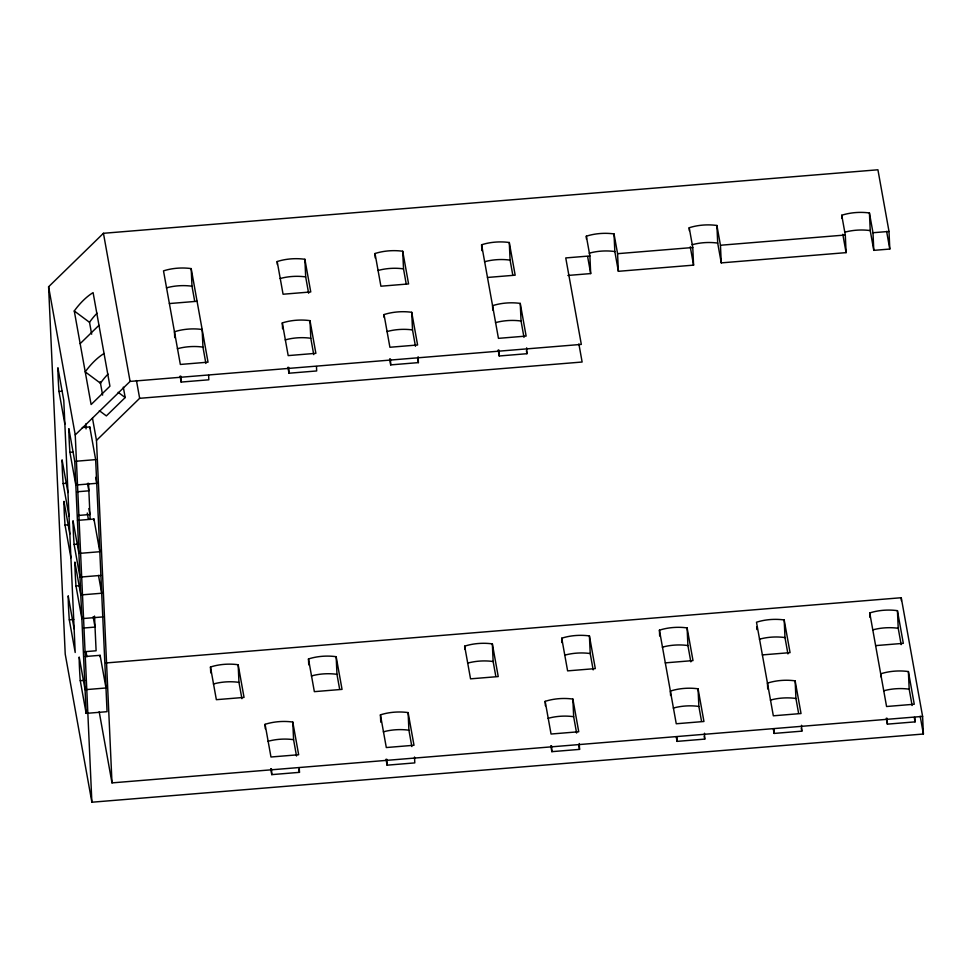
<?xml version="1.0" encoding="UTF-8"?>
<svg xmlns="http://www.w3.org/2000/svg" width="972" height="972" viewBox="0 0 972 972"><rect width="100%" height="100%" fill="white"/><g stroke="black" fill="none" stroke-linecap="round" stroke-linejoin="round"><path stroke-width="1.46" d="M105.754 662.977L901.251 597.731L922.598 716.4L923.4 734.018L91.878 802.216L65.221 654.107L48.6 286.776L103.445 233.292L877.923 169.784L889.003 231.421L889.805 249.051L873.792 250.363L870.232 230.595L869.43 212.977A34.713 18.164 -2.6 0 0 841.752 215.249L841.874 218.178M80.154 343.651L98.974 325.304M91.878 802.216L75.245 434.897L130.09 381.413L581.317 344.404L565.753 257.932L589.895 255.952L590.684 273.582L567.879 275.453M123.31 387.148L125.181 397.548L106.361 415.907L99.326 410.67M922.598 716.4L111.987 782.885L96.483 440.413L139.652 398.313L582.131 362.021L578.875 343.942M614.025 233.924L617.585 253.68L692.769 247.52L693.571 265.137L618.374 271.31L614.826 251.541L614.025 233.924A34.713 18.176 -2.6 0 0 586.335 236.196L586.468 239.124M716.911 225.48L720.459 245.248L845.3 235.005L846.102 252.635L721.26 262.877L717.701 243.109L716.911 225.48A34.713 18.189 -2.6 0 0 689.209 227.752L689.342 230.692M869.43 212.977L872.99 232.733L888.943 231.433M169.383 303.556L197.073 301.284M487.482 277.457L515.172 275.185L509.292 242.514A34.713 18.189 -2.6 0 0 481.59 244.774L481.869 250.655M889.769 249.051L886.634 231.433M68.222 596.018A34.713 2.078 85.3 0 0 69.291 619.784L75.196 652.491L63.788 400.44L57.907 367.768A34.713 2.066 85.3 0 0 58.976 391.437L61.965 391.206M180.075 376.128L181.144 382.069L208.834 379.797L208.628 375.399M287.919 367.282L288.988 373.224L316.678 370.952L316.471 366.553M389.638 358.935L390.708 364.889L418.397 362.617L418.13 356.736M498.174 350.042L499.243 355.983L526.933 353.711L526.666 347.83M82.304 427.558L89.776 426.939L95.657 459.622L107.054 711.674L86.144 713.387L80.275 680.704L84.746 680.339M86.144 713.387L74.747 461.336L68.866 428.664A34.713 2.066 85.3 0 0 69.923 452.332L72.924 452.102M76.241 461.214L95.657 459.622M67.955 492.537L62.074 459.853A34.713 2.053 85.3 0 0 63.156 483.558L66.132 483.303M77.31 484.907L96.726 483.315L95.657 477.373M76.91 491.796L88.865 490.824L87.529 483.388M77.991 515.488L89.934 514.504L88.865 508.563M77.505 520.385L93.944 519.036L99.824 551.719L80.409 553.311M69.838 534.053L63.958 501.37A34.713 2.066 85.3 0 0 65.027 525.062L68.016 524.819M78.914 553.433L73.034 520.749A34.713 2.066 85.3 0 0 74.103 544.429L78.586 544.065M81.478 576.991L100.894 575.4M74.917 562.326A34.713 2.053 85.3 0 0 75.986 585.97L80.457 585.594M82.28 594.828L101.696 593.236L98.488 575.412M83.349 618.52L102.765 616.928M69.316 619.808L73.787 619.443M83.082 628.07L95.025 627.086L93.154 616.698M84.151 651.762L96.106 650.778L94.527 616.066M85.171 656.525L100.104 655.31L105.984 687.982L85.074 689.707L79.194 657.023A34.713 2.078 85.3 0 0 80.251 680.679M665.31 662.868L693 660.596L687.119 627.912A34.713 18.176 -2.6 0 0 659.429 630.184L659.684 636.065M762.376 654.909L790.066 652.637L784.185 619.954A34.713 18.176 -2.6 0 0 756.495 622.226L773.335 715.805L801.025 713.533L795.145 680.85A34.713 18.176 -2.6 0 0 767.455 683.122L767.722 688.99M875.626 645.615L903.316 643.343L897.435 610.671A34.713 18.176 -2.6 0 0 869.746 612.943L869.94 617.342M270.702 768.682L271.771 774.623L299.461 772.351L299.255 767.953M386.03 759.229L387.099 765.171L414.789 762.899L414.534 757.018M550.784 745.718L551.853 751.66L579.543 749.388L579.276 743.507M676.257 736.934L677.059 741.381L704.749 739.109L704.481 733.24M773.323 728.964L774.125 733.423L801.815 731.151L801.548 725.282M886.306 718.199L887.375 724.14L915.065 721.868L914.871 717.458M74.273 310.979L91.113 404.546L109.933 386.2L93.093 292.621A34.713 14.301 -53.3 0 0 74.273 310.979L89.521 322.327L91.66 334.21M118.147 392.311L125.181 397.548M100.481 383.223L85.232 371.875A34.713 14.301 -53.3 0 1 104.053 353.516M841.74 215.249L845.3 235.005M842.797 234.276L846.102 252.635M920.192 716.218L923.4 734.018M880.826 676.767L880.693 673.827A34.713 18.176 -2.6 0 1 908.395 671.555L914.263 704.238L886.573 706.51L869.746 612.931M897.435 610.671L898.225 628.289L901.166 644.63M908.395 671.567L909.184 689.184L912.125 705.526M914.263 717.409L915.065 721.868M784.185 619.954L784.987 637.571L787.928 653.913M795.145 680.85L795.934 698.467L798.607 713.327M801.28 728.186L801.815 731.151M689.221 227.752L692.769 247.52M690.266 246.791L693.571 265.137M670.583 695.49L670.376 691.08A34.713 18.176 -2.6 0 1 698.066 688.808L703.947 721.491L676.257 723.763L659.429 630.184M687.119 627.912L687.909 645.542L690.849 661.883M698.066 688.808L698.868 706.437L701.541 721.285M704.214 736.144L704.749 739.109M586.335 236.196L589.895 255.952M587.635 256.644L590.684 273.582M589.421 635.931L595.301 668.602L567.612 670.874L561.731 638.203A34.713 18.176 -2.6 0 1 589.421 635.931L590.223 653.548L593.163 669.89M492.755 310.08L492.561 305.682A34.713 18.176 -2.6 0 1 520.251 303.41L526.131 336.081L498.442 338.353L481.602 244.786M509.292 242.514L510.093 260.132L512.766 274.991M520.251 303.41L521.053 321.027L523.993 337.369M526.399 350.734L526.933 353.711M572.873 699.075L578.741 731.758L551.051 734.03L545.171 701.347A34.713 18.176 -2.6 0 1 572.873 699.075L573.662 716.704L576.603 733.046M578.741 744.929L579.543 749.388M464.665 646.161A34.713 18.176 -2.6 0 1 492.354 643.889L498.235 676.573L470.545 678.845L464.665 646.161L464.798 649.102M492.354 643.889L493.144 661.507L495.817 676.366M402.712 251.25L408.592 283.933L380.903 286.205L375.022 253.522A34.713 18.176 -2.6 0 1 402.712 251.25L403.514 268.88L406.175 283.727M411.715 312.304L417.596 344.987L389.906 347.259L384.025 314.576A34.713 18.176 -2.6 0 1 411.727 312.304L412.517 329.933L415.457 346.275M417.596 358.158L418.397 362.617M408.118 712.585L413.999 745.269L386.309 747.541L380.429 714.857A34.713 18.176 -2.6 0 1 408.118 712.585L408.908 730.215L411.849 746.557M304.88 259.281L310.761 291.952L283.071 294.224L277.19 261.541A34.713 18.164 -2.6 0 1 304.88 259.281L305.682 276.899L308.622 293.24M309.995 320.651L315.876 353.334L288.186 355.606L282.305 322.923A34.713 18.176 -2.6 0 1 309.995 320.651L310.797 338.268L313.737 354.61M336.166 656.695L342.047 689.379L314.357 691.651L308.476 658.967A34.713 18.176 -2.6 0 1 336.166 656.695L336.968 674.325L339.641 689.172M292.779 722.05L298.659 754.734L270.969 757.006L265.089 724.322A34.713 18.176 -2.6 0 1 292.779 722.05L293.58 739.68L296.521 756.009M298.926 769.387L299.461 772.351M191.192 268.6L208.032 362.179L180.342 364.451L163.503 270.872A34.713 18.176 -2.6 0 1 191.192 268.6L191.994 286.218L194.667 301.077M202.152 329.496L202.954 347.113L205.894 363.455M238.164 664.739L244.045 697.41L216.355 699.682L210.474 667.011A34.713 18.176 -2.6 0 1 238.164 664.739L238.966 682.356L241.907 698.698M136.457 380.538L139.652 398.313M103.445 233.292L130.09 381.413M100.213 381.753L102.619 395.118M92.486 418.203L96.483 440.413M48.6 286.776L75.245 434.897M87.261 513.034L88.331 518.975M58.976 391.449L64.857 424.132M69.935 452.345L75.816 485.028M63.144 483.546L69.024 516.229M74.103 544.442L79.983 577.113M74.905 562.266L80.785 594.949M99.18 711.686L111.987 782.885M65.027 525.062L70.907 557.746M75.986 585.958L81.867 618.642M86.131 652.394L86.933 656.817M68.234 596.128L74.115 628.811M901.251 597.731L901.384 600.672M872.99 232.733L873.792 250.363M887.108 718.259L887.375 724.14M773.931 729.024L774.125 733.423M756.69 626.636L756.823 629.564M720.459 245.248L721.26 262.877M676.864 736.983L677.059 741.381M617.585 253.68L618.374 271.31M561.731 638.203L561.925 642.601M551.586 745.779L551.853 751.66M545.171 701.347L545.377 705.757M498.976 350.102L499.243 355.983M390.44 359.008L390.708 364.889M384.025 314.576L384.159 317.516M375.022 253.522L375.216 257.932M386.832 759.29L387.099 765.171M380.429 714.857L380.757 722.208M308.476 658.967L308.744 664.848M288.72 367.355L288.988 373.224M282.305 322.923L282.573 328.791M277.19 261.541L277.324 264.481M271.504 768.755L271.771 774.623M265.089 724.322L265.295 728.733M210.474 667.011L210.742 672.879M180.877 376.2L181.144 382.069M174.729 337.636L174.462 331.768A34.713 18.176 -2.6 0 1 202.152 329.496M85.84 423.901L86.058 428.919M88.525 483.254L90.153 519.473M844.668 232.235A34.713 18.176 -2.6 0 1 870.232 230.595M692.125 244.737A34.713 18.189 -2.6 0 1 717.713 243.097M589.251 253.182A34.713 18.176 -2.6 0 1 614.814 251.541M89.485 322.303A34.713 14.361 -53.3 0 1 97.042 313.203M100.444 383.199A34.713 14.361 -53.3 0 1 108.001 374.099M89.789 428.47A34.713 2.053 85.3 0 1 89.789 427.036M93.944 520.47A34.713 2.066 85.3 0 1 93.944 519.036M100.116 656.78A34.713 2.053 85.3 0 1 100.116 655.347M213.403 683.996A34.713 18.176 -2.6 0 1 238.966 682.356M311.405 675.953A34.713 18.176 -2.6 0 1 336.968 674.325M467.593 663.147A34.713 18.176 -2.6 0 1 493.144 661.519M564.659 655.189A34.713 18.176 -2.6 0 1 590.223 653.548M662.345 647.17A34.713 18.176 -2.6 0 1 687.909 645.542M759.411 639.212A34.713 18.176 -2.6 0 1 784.987 637.571M872.662 629.917A34.713 18.176 -2.6 0 1 898.225 628.289M883.621 690.825A34.713 18.176 -2.6 0 1 909.184 689.184M268.017 741.308A34.713 18.176 -2.6 0 1 293.58 739.68M383.345 731.843A34.713 18.176 -2.6 0 1 408.908 730.215M548.099 718.332A34.713 18.176 -2.6 0 1 573.662 716.704M673.304 708.066A34.713 18.176 -2.6 0 1 698.868 706.437M770.371 700.107A34.713 18.176 -2.6 0 1 795.934 698.467M166.431 287.858A34.713 18.176 -2.6 0 1 191.994 286.218M177.378 348.741A34.713 18.176 -2.6 0 1 202.954 347.113M280.118 278.539A34.713 18.164 -2.6 0 1 305.67 276.911M377.938 270.508A34.713 18.176 -2.6 0 1 403.514 268.867M484.518 261.76A34.713 18.176 -2.6 0 1 510.093 260.132M285.221 339.896A34.713 18.189 -2.6 0 1 310.797 338.268M386.953 331.573A34.713 18.164 -2.6 0 1 412.517 329.933M495.477 322.655A34.713 18.176 -2.6 0 1 521.053 321.027"/></g></svg>
